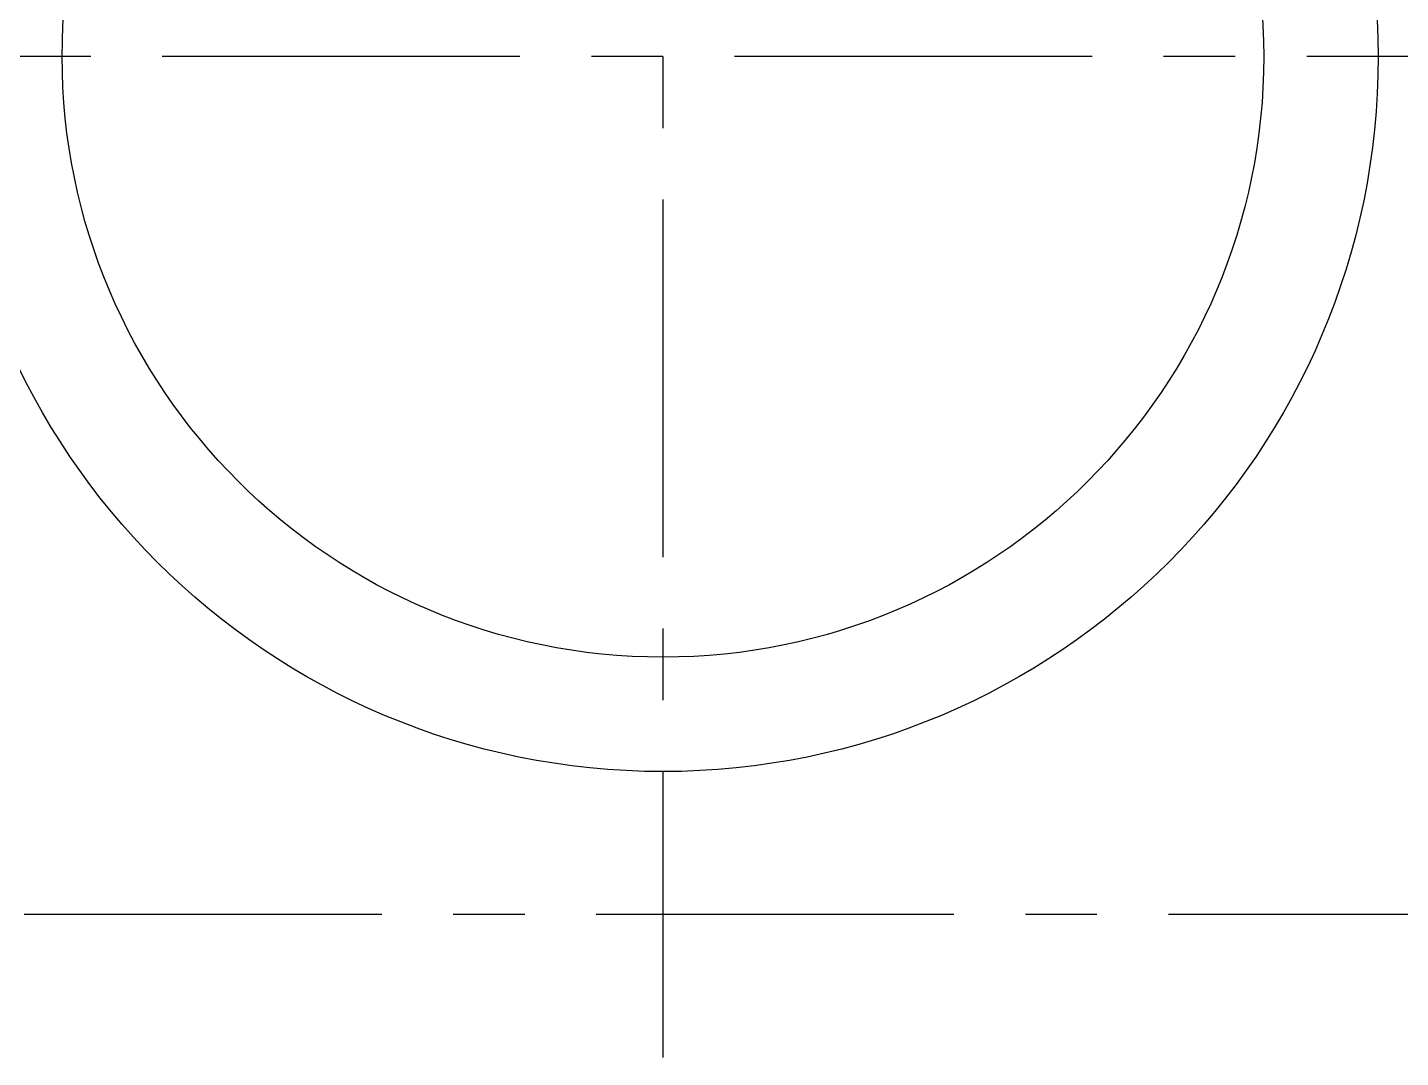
# Model space of a CAD drawing. Extents: x 83 to 239, y 31 to 153.
# Drawn here: x 146.716 to 151.515, y 142.763 to 146.365 of the extents above; entities that cross this region are included whole.
import ezdxf

# ---------------------------------------------------------------- set-up
doc = ezdxf.new("R2010")
doc.units = 0
doc.linetypes.add('CENTER', pattern=[2, 1.25, -0.25, 0.25, -0.25])
doc.layers.get('0').update_dxf_attribs({"linetype": 'CONTINUOUS'})
doc.layers.add('CENTER', color=1, linetype='CENTER')

msp = doc.modelspace()

# ---------------------------------------------------------------- linework, layer by layer
at = {"color": 3, "linetype": 'CONTINUOUS'}
msp.add_circle((148.9374, 146.2632), 2.5, dxfattribs=at)
at = {"color": 7, "linetype": 'CONTINUOUS'}
msp.add_circle((148.9374, 146.2632), 2.1, dxfattribs=at)
at = {"layer": 'CENTER', "color": 1, "linetype": 'CENTER'}
for p, q in [((148.9374, 149.7632), (148.9374, 142.7632)), ((152.4374, 146.2632), (145.4374, 146.2632)), ((203.9545, 143.2632), (85.1237, 143.2632))]:
    msp.add_line(p, q, dxfattribs=at)

doc.saveas('drawing.dxf')
